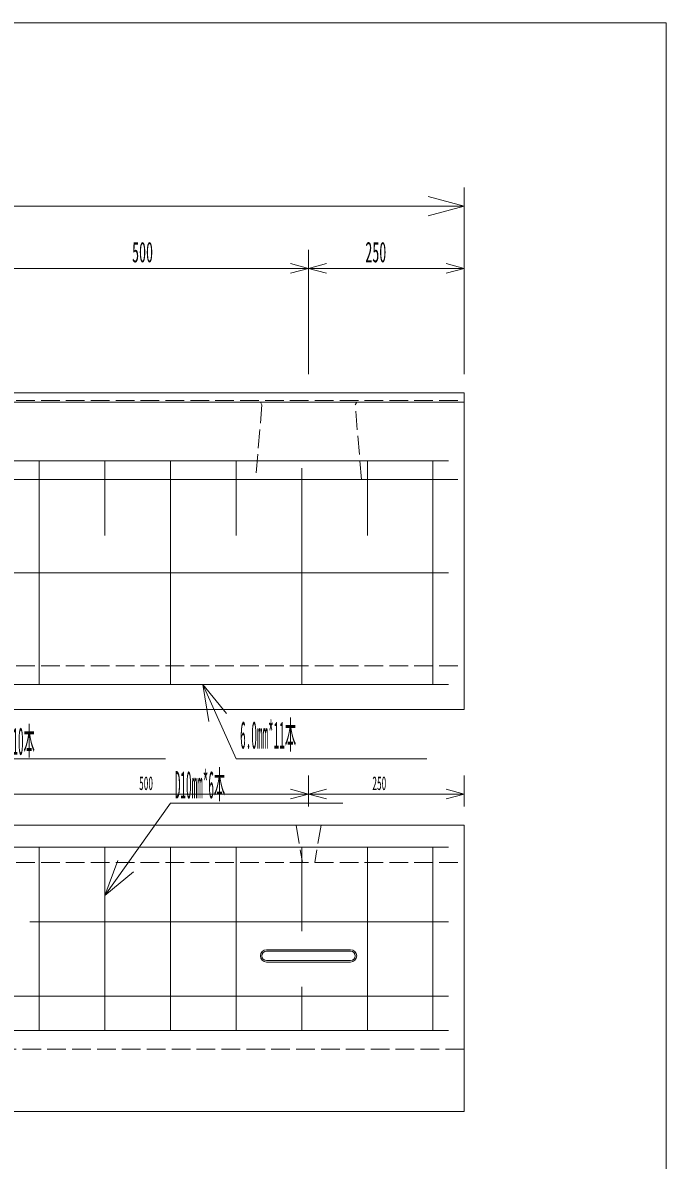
# Model space of a CAD drawing. Units: millimetres, scale not verified. Extents: x -25 to 3930, y 10 to 2860.
# Drawn here: x 2895 to 3930, y 1032 to 2860 of the extents above; entities that cross this region are included whole.
import ezdxf
from ezdxf.enums import TextEntityAlignment as Align

# ---------------------------------------------------------------- set-up
doc = ezdxf.new("R2010")
doc.units = ezdxf.units.MM
doc.header["$LTSCALE"] = 5
doc.linetypes.add('USER2', pattern=[8, 6, -2])
for name, color, linetype, lineweight in [('1', 7, 'Continuous', 18), ('17', 7, 'Continuous', 18), ('18', 7, 'Continuous', 18)]:
    doc.layers.add(name, color=color, linetype=linetype, lineweight=lineweight)
doc.styles.add('ＭＳ ゴシック', font='')
doc.styles.get('ＭＳ ゴシック').set_extended_font_data('MS Gothic')

msp = doc.modelspace()

# ---------------------------------------------------------------- linework, layer by layer
at = {"layer": '1'}
for p, q in [((-25, 2860), (3930, 2860)), ((3930, 2860), (3930, 10)), ((3605, 2565), (3547.044, 2580.529)), ((3605, 2595), (3605, 2295)), ((3605, 2565), (1605, 2565)), ((3605, 2565), (3547.044, 2549.471)), ((3355, 2495), (3355, 2295)), ((3355, 2495), (3355, 2295)), ((3605, 2495), (3605, 2295)), ((3355, 2465), (3326.022, 2472.765)), ((3355, 2465), (3383.978, 2472.765)), ((3605, 2465), (3576.022, 2472.765)), ((2855, 2465), (3355, 2465)), ((3355, 2465), (3326.022, 2457.235)), ((3355, 2465), (3605, 2465)), ((3355, 2465), (3383.978, 2457.235)), ((3605, 2465), (3576.022, 2457.235)), ((3605, 2265), (1605, 2265)), ((3605, 2250), (2605, 2250)), ((3605, 2265), (3605, 2250)), ((3605, 2250), (3605, 1756)), ((3027.5, 2156), (3027.5, 2036)), ((3238.5, 2156), (3238.5, 2036)), ((3449.5, 2156), (3449.5, 2036)), ((3185, 1796), (3238.5, 1676.531)), ((3185, 1796), (3222.86, 1749.453)), ((3185, 1796), (3194.514, 1736.759)), ((1605, 1756), (3605, 1756)), ((2816.5, 1676.531), (3125, 1676.531)), ((3238.5, 1676.531), (3545, 1676.531)), ((3355, 1650), (3355, 1600)), ((3355, 1650), (3355, 1600)), ((3605, 1650), (3605, 1600)), ((3355, 1620), (3326.022, 1627.765)), ((3355, 1620), (3383.978, 1627.765)), ((3605, 1620), (3576.022, 1627.765)), ((2855, 1620), (3355, 1620)), ((3355, 1620), (3326.022, 1612.235)), ((3355, 1620), (3605, 1620)), ((3355, 1620), (3383.978, 1612.235)), ((3605, 1620), (3576.022, 1612.235)), ((3027.5, 1456.875), (3133, 1605.375)), ((3133, 1605.375), (3410, 1605.375)), ((1605, 1570), (3605, 1570)), ((3605, 1570), (3605, 1110)), ((3027.5, 1535), (3027.5, 1240)), ((3238.5, 1535), (3238.5, 1240)), ((3449.5, 1535), (3449.5, 1240)), ((3027.5, 1456.875), (3048.406, 1513.115)), ((3027.5, 1456.875), (3073.725, 1495.127)), ((3422.5, 1370), (3287.5, 1370)), ((3422.5, 1367.5), (3287.5, 1367.5)), ((3287.5, 1352.5), (3422.5, 1352.5)), ((3287.5, 1350), (3422.5, 1350)), ((1605, 1110), (3605, 1110))]:
    msp.add_line(p, q, dxfattribs=at)
at = {"layer": '1', "linetype": 'USER2'}
for p, q in [((2605, 2253), (3605, 2253)), ((3277.5, 2250), (3280, 2246)), ((3430, 2246), (3432.5, 2250)), ((3280, 2246), (3270, 2126)), ((3440, 2126), (3430, 2246)), ((1605, 2126), (3605, 2126)), ((1605, 1826), (3605, 1826)), ((3335, 1570), (3345, 1510)), ((3375, 1570), (3365, 1510)), ((1605, 1510), (3605, 1510)), ((3605, 1210), (1605, 1210))]:
    msp.add_line(p, q, dxfattribs=at)
at = {"layer": '1'}
for centre, radius, start, end in [((3287.5, 1360), 10, 90, 180), ((3287.5, 1360), 10, 180, 270), ((3287.5, 1360), 7.5, 90, 180), ((3287.5, 1360), 7.5, 180, 270), ((3422.5, 1360), 10, 0, 90), ((3422.5, 1360), 7.5, 0, 90), ((3422.5, 1360), 10, 270, 0), ((3422.5, 1360), 7.5, 270, 0)]:
    msp.add_arc(centre, radius, start, end, dxfattribs=at)
at = {"layer": '17'}
for p, q in [((2922, 2156), (2922, 1796)), ((3133, 2156), (3133, 1796)), ((3344, 1796), (3344, 2144)), ((3555, 2156), (3555, 1796)), ((2922, 1400), (2922, 1535)), ((3133, 1240), (3133, 1535)), ((3344, 1400), (3344, 1535)), ((3555, 1240), (3555, 1535)), ((2922, 1310), (2922, 1415)), ((2922, 1240), (2922, 1310)), ((3344, 1310), (3344, 1240))]:
    msp.add_line(p, q, dxfattribs=at)
at = {"layer": '18'}
for p, q in [((2605, 2156), (3580, 2156)), ((3580, 2126), (2605, 2126)), ((3580, 1976), (2605, 1976)), ((3580, 1796), (2605, 1796)), ((2605, 1535), (2907, 1535)), ((2907, 1535), (3580, 1535)), ((2907, 1415), (3580, 1415)), ((2605, 1295), (3580, 1295)), ((2605, 1240), (3580, 1240))]:
    msp.add_line(p, q, dxfattribs=at)

# ---------------------------------------------------------------- texts
at = {"layer": '1', "style": 'ＭＳ ゴシック'}
for s, height, width, p in [('500', 32.99, 0.5, (3071.25, 2465)), ('250', 32.99, 0.5, (3446.25, 2465)), ('6.0mm*11本', 43.99, 0.3, (3245, 1680)), ('D10mm*10本', 43.99, 0.3, (2825, 1670)), ('500', 21.99, 0.5, (3082.5, 1620)), ('D10mm*6本', 43.99, 0.3, (3140, 1600)), ('250', 21.99, 0.5, (3457.5, 1620))]:
    msp.add_text(s, height=height, dxfattribs=dict(at, width=width)).set_placement(p, align=Align.BOTTOM_LEFT)

doc.saveas('drawing.dxf')
